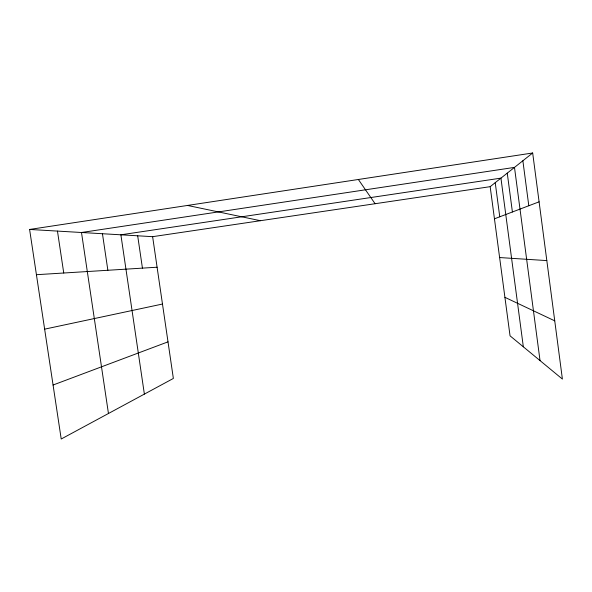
<?xml version="1.0" encoding="UTF-8"?>
<svg xmlns="http://www.w3.org/2000/svg" width="592" height="592" viewBox="0 0 592 592"><rect width="100%" height="100%" fill="white"/><g stroke="black" fill="none" stroke-linecap="round" stroke-linejoin="round"><path stroke-width="0.89" d="M490.169 186.672L532.674 152.988L562.4 379.08L510.045 335.834L490.169 186.672L152.625 236.674L29.6 229.452L61.213 439.012L173.36 378.451L152.625 236.674M494.453 218.818L539.097 201.828M53.065 385.022L168.01 341.85M44.644 329.152L162.482 304.036M29.6 229.452L532.674 152.988M36.43 274.703L157.095 267.221M499.611 257.55L546.823 260.591M187.523 205.446L260.384 220.705M504.917 297.332L554.748 320.849M358.367 179.48L375.084 203.715M57.461 231.087L63.744 273.008M102.453 233.729L107.87 270.278M108.454 413.505L81.496 232.501L514.492 167.395L540.037 360.609M137.684 235.794L142.435 268.132M144.374 394.109L120.886 234.809L500.936 178.133L523.335 346.808M495.223 182.662L499.766 216.798M522.869 160.758L528.797 205.75M507.255 173.13L512.406 211.988"/></g></svg>
